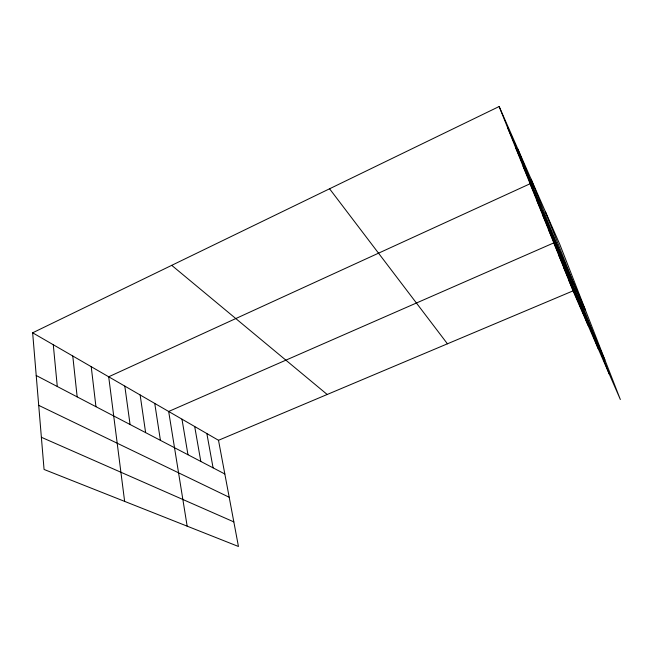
<?xml version="1.0" encoding="UTF-8"?>
<svg xmlns="http://www.w3.org/2000/svg" width="653" height="653" viewBox="0 0 653 653"><rect width="100%" height="100%" fill="white"/><g stroke="black" fill="none" stroke-linecap="round" stroke-linejoin="round"><path stroke-width="0.98" d="M32.65 332.801L218.502 440.293L238.451 546.479L44.061 469.458L32.65 332.801L499.145 106.521L559.768 244.304L620.35 399.514L573.056 290.863L499.145 106.521M218.502 440.293L573.056 290.863M41.376 437.281L233.831 521.894M38.715 405.358L229.203 497.251M36.217 375.508L224.836 473.988M171.723 265.338L327.202 394.485M329.561 188.774L447.436 343.813M507.65 127.727L526.04 169.584M515.609 147.586L533.632 188.652M523.086 166.221L540.741 206.519M585.57 310.404L530.105 183.746L108.7 376.781L124.633 501.382M536.537 199.777L553.515 238.598M542.61 214.927L559.27 253.054M548.365 229.276L564.714 266.718M604.907 359.95L553.809 242.875L168.67 411.472L187.158 526.155M558.992 255.78L574.746 291.915M563.906 268.056L579.382 303.555M568.592 279.737L583.79 314.632M517.911 149.178L587.986 325.17M531.126 179.208L598.336 348.947M545.345 211.515L609.339 374.218M206.854 433.559L213.082 467.85M194.692 426.523L200.806 461.442M181.975 419.169L187.966 454.733M154.745 403.415L160.418 440.351M140.142 394.967L145.619 432.629M124.813 386.103L130.069 424.507M91.224 366.676L95.942 406.688M72.777 356.007L77.16 396.885M53.285 344.735L57.284 386.511"/></g></svg>
